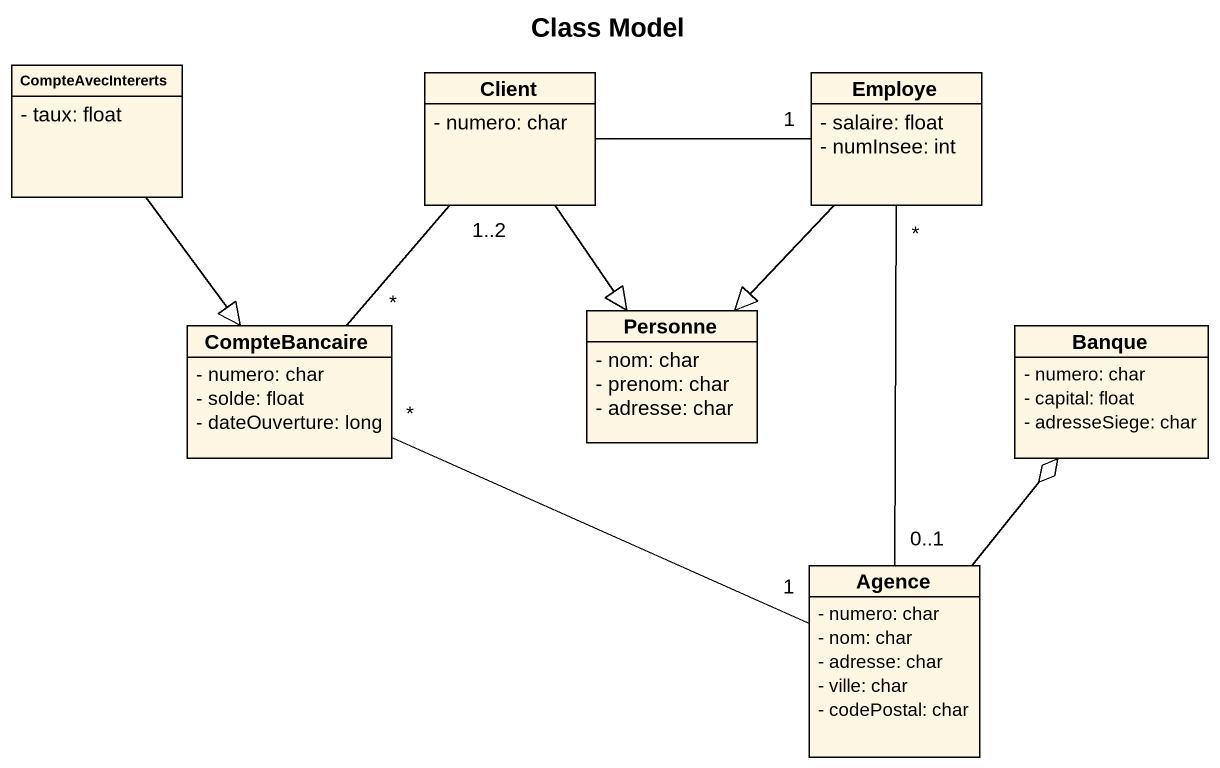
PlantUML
@startuml
title Class Model
hide circle
hide empty members
skinparam classAttributeIconSize 0
class CompteAvecIntererts {
  - taux: float
}
class Client {
  - numero: char
}
class Employe {
  - salaire: float
  - numInsee: int
}
class Personne {
  - nom: char
  - prenom: char
  - adresse: char
}
class CompteBancaire {
  - numero: char
  - solde: float
  - dateOuverture: long
}
class Banque {
  - numero: char
  - capital: float
  - adresseSiege: char
}
class Agence {
  - numero: char
  - nom: char
  - adresse: char
  - ville: char
  - codePostal: char
}
CompteAvecIntererts --|> CompteBancaire
Client --|> Personne
Client "1..2" -- "*" CompteBancaire
Employe "1" -left- Client
Employe --|> Personne
Employe "*" -- "0..1" Agence
Agence "1" -left- "*" CompteBancaire
Agence -up-o Banque
@enduml
